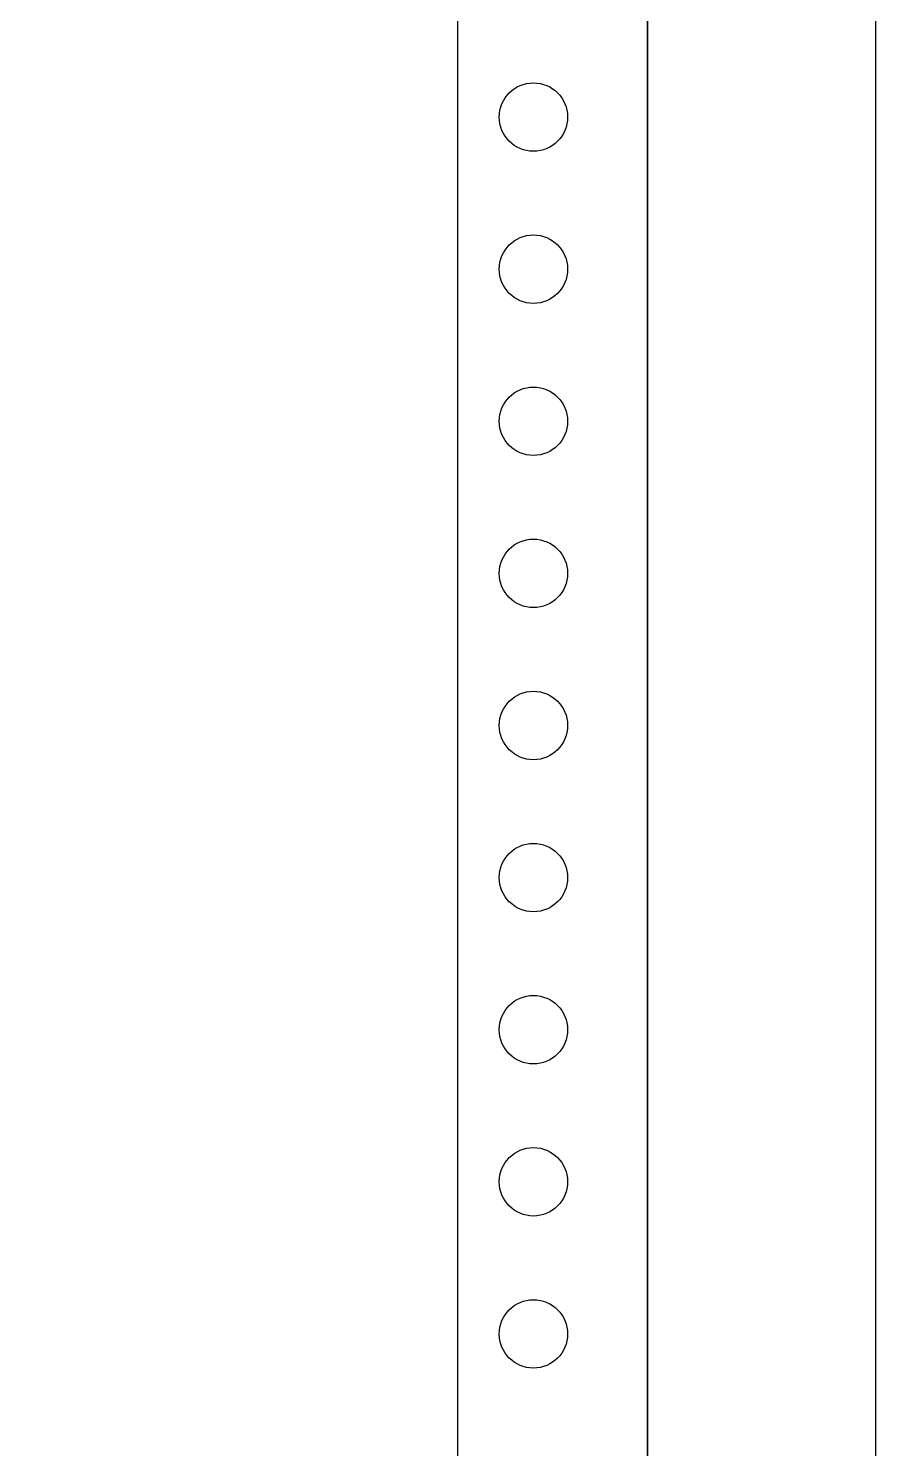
# Model space of a CAD drawing. Extents: x 978778 to 979378, y 79945 to 81548.
# Drawn here: x 979266.5 to 979377.9, y 80304.8 to 80491.6 of the extents above; entities that cross this region are included whole.
import ezdxf

# ---------------------------------------------------------------- set-up
doc = ezdxf.new("R2010")
doc.units = 0
doc.header["$MEASUREMENT"] = 0
doc.layers.add('LY-JS-BJ', color=7, linetype='Continuous')

# ---------------------------------------------------------------- blocks, each defined once
blk = doc.blocks.new('*U5')
at = {"layer": 'LY-JS-BJ', "color": 6}
blk.add_circle((0, 0), 4.5, dxfattribs=at)
blk = doc.blocks.new('*U6')
at = {"layer": 'LY-JS-BJ', "color": 0, "linetype": 'ByBlock', "lineweight": -2, "transparency": 16777216}
for p in [(0, -940), (0, -960), (0, -980), (0, -1000), (0, -1020), (0, -1040), (0, -1060), (0, -1080), (0, -1100)]:
    blk.add_blockref('*U5', p, dxfattribs=at)

msp = doc.modelspace()

# ---------------------------------------------------------------- linework, layer by layer
at = {"layer": 'LY-JS-BJ', "lineweight": -3}
msp.add_line((979347.9, 81488.92), (979347.9, 79944.92), dxfattribs=at)
msp.add_lwpolyline([(978777.9, 81544.92), (979377.9, 81544.92), (979377.9, 79944.92), (978777.9, 79944.92)], close=True, dxfattribs=at)
at = {"layer": 'LY-JS-BJ', "color": 4, "lineweight": -3}
msp.add_lwpolyline([(979322.9, 81429.92), (979322.9, 80029.92), (979347.9, 80029.92), (979347.9, 81429.92)], close=True, dxfattribs=at)

# ---------------------------------------------------------------- block references
at = {"layer": 'LY-JS-BJ', "lineweight": -3}
msp.add_blockref('*U6', (979332.9, 81419.92), dxfattribs=at)

doc.saveas('drawing.dxf')
